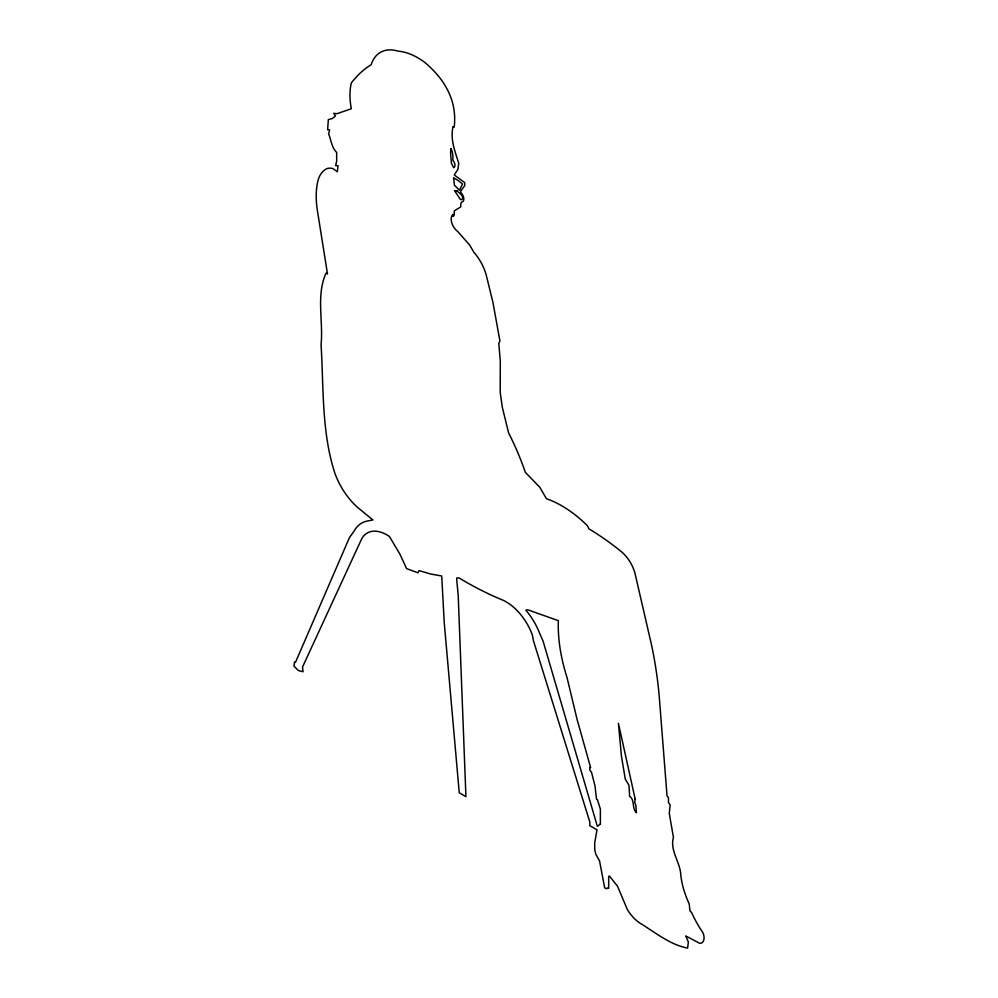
<?xml version="1.0" encoding="UTF-8"?>
<svg xmlns="http://www.w3.org/2000/svg" width="998" height="998" viewBox="0 0 998 998"><rect width="100%" height="100%" fill="white"/><g stroke="black" fill="none" stroke-linecap="round" stroke-linejoin="round"><path stroke-width="1.5" d="M453.628 177.943L454.427 185.241L459.467 190.244L462.511 184.081A31.861 18.401 60 0 0 453.628 177.943M451.096 148.527L450.572 153.081L451.408 163.198L453.628 167.689A5.027 2.907 60 0 0 454.913 164.595A5.027 2.907 60 0 0 452.68 160.104A18.014 10.404 60 0 0 451.096 148.527M452.967 126.983C450.098 139.62 455.175 151.621 458.731 163.298L457.882 169.448L454.252 174.999L464.706 182.609L464.706 185.703L460.814 190.967L460.814 192.514A6.15 3.555 60 0 1 463.796 198.614A6.15 3.555 60 0 1 461.45 202.12A11.277 6.512 60 0 0 460.814 206.848L454.302 210.865L454.302 214.982L453.055 216.404L453.055 214.345A10.729 6.188 60 0 0 451.632 222.379A10.729 6.188 60 0 0 457.733 231.524L469.684 245.071L473.788 252.182A34.443 19.885 60 0 1 486.488 276.122L492.912 302.344L499.911 340.904L498.8 343.424L500.297 361.151L500.21 392.339L502.306 407.246L508.606 432.895A188.36 108.757 60 0 1 525.372 472.391L539.806 487.274L546.455 498.738A108.358 62.562 60 0 1 586.525 524.836A4.179 2.408 60 0 1 588.633 528.703A249.712 144.174 60 0 1 621.018 551.395A26.572 15.344 60 0 1 635.102 573.8L651.632 645.369A351.67 203.043 60 0 1 659.441 699.037L667.013 795.718L668.46 797.764L668.46 802.404L670.157 805.049L669.259 813.382L673.438 837.334C669.571 850.633 680.661 862.621 680.836 875.683A64.059 36.988 60 0 0 689.194 903.826L689.98 910.912L691.664 912.571A68.014 39.271 60 0 0 702.043 931.334A7.061 4.079 60 0 1 703.79 935.338A10.803 6.238 60 0 1 699.785 943.36L685.751 935.962L688.358 942.025L687.61 948.1C670.294 944.807 655.886 932.93 641.115 923.849A29.578 17.078 60 0 1 627.418 909.714L617.513 886.236L609.479 876.057A1.934 1.11 60 0 0 608.68 877.03L608.68 888.357L607.607 887.896L606.447 888.794L604.663 887.771L599.524 860.837L595.769 854.263L594.708 849.186L594.708 842.998L596.979 829.812L589.843 825.695L589.843 822.078L533.493 640.903L532.271 634.703A42.178 24.351 60 0 0 501.919 599.748A364.033 210.179 60 0 1 459.167 578.004L456.747 577.917L456.747 579.975L458.194 595.095L465.929 796.654L459.242 792.786L444.247 622.69L441.715 575.996L430.762 574.037L419.06 570.594L418 572.815L406.585 568.598L400.048 554.389L389.445 536.475A39.695 22.917 60 0 0 361.189 539.893L302.544 667.001L303.055 671.741L298.427 670.581L293.923 666.103L294.56 661.886L295.445 662.41L349.425 537.635L354.003 531.298A53.63 30.963 60 0 1 367.364 521.031L372.928 519.958L357.646 507.471A51.285 29.603 60 0 1 334.754 472.865C321.431 431.598 323.726 387.399 321.057 344.647C323.452 321.131 315.967 295.408 326.022 273.14L327.506 273.988L317.663 212.275A85.99 49.651 60 0 1 317.663 181.873A44.074 25.449 60 0 1 326.022 169.086A20.11 11.614 60 0 1 333.22 168.749L337.336 171.806L338.023 165.643L335.64 165.643L336.663 161.227L336.663 152.469C331.573 147.367 331.136 140.019 328.604 133.769L329.652 129.89L327.618 129.765L328.342 119.61L332.297 118.525L335.428 115.98L333.706 113.335L337.012 113.697L351.308 108.757A66.666 38.485 60 0 1 351.308 83.009A210.765 121.681 60 0 1 371.181 64.683A52.857 30.514 60 0 1 398.264 51.172A69.897 40.357 60 0 1 424.337 62.051C444.547 78.967 457.334 100.262 454.215 127.158L452.967 126.983M635.177 799.086L634.691 802.38L635.838 805.249L636.462 812.684C631.859 808.492 634.828 801.282 630.536 796.99L629.638 796.466L628.99 785.301L625.272 779.051L621.442 756.185L618.411 723.313L635.177 799.086M600.372 824.061L597.365 826.332L543.174 641.427L538.496 630.561A47.193 27.245 60 0 0 525.871 610.202L527.692 609.778L558.356 620.669A138.635 80.04 60 0 0 566.951 677.23L577.069 719.358L590.616 767.524L589.793 767.425L589.793 769.994L591.602 772.552L595.033 786.137L596.517 799.186L597.415 799.697L600.372 809.129L600.372 824.061M456.984 190.917L454.477 190.543L460.377 199.438A3.481 2.008 60 0 0 462.61 197.903A3.481 2.008 60 0 0 460.377 193.774L456.984 190.917"/></g></svg>
